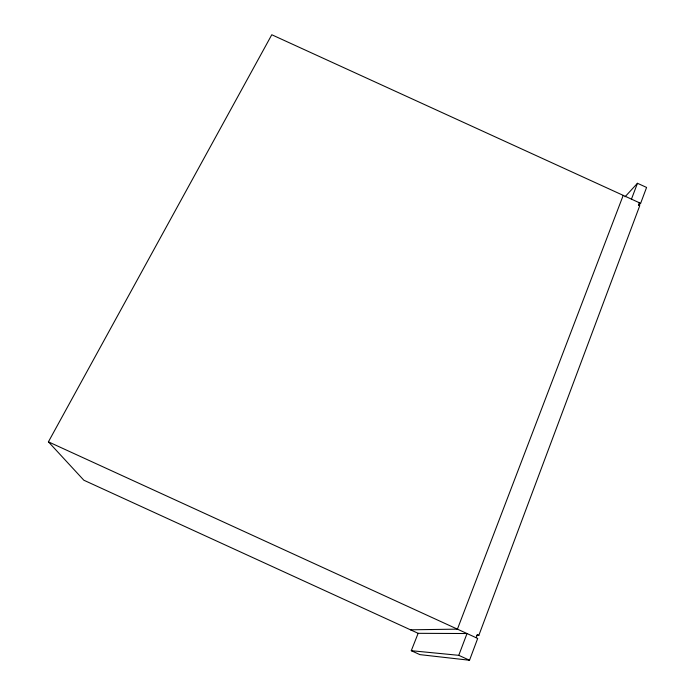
<?xml version="1.0" encoding="UTF-8"?>
<svg xmlns="http://www.w3.org/2000/svg" width="695" height="695" viewBox="0 0 695 695"><rect width="100%" height="100%" fill="white"/><g stroke="black" fill="none" stroke-linecap="round" stroke-linejoin="round"><path stroke-width="1.04" d="M476.171 637.732L477.335 634.631L478.855 635.326L639.774 205.624L638.462 205.025L639.322 202.732M411.284 650.694L458.77 655.324L467.014 633.536L418.138 633.319L411.284 650.694L419.858 654.62L469.525 660.25L477.691 638.427L48.415 441.838L271.78 34.75L640.634 203.331L646.585 187.441L637.463 183.272L625.022 196.807M631.46 199.135L637.463 183.272M623.215 195.373L457.423 629.14L410.484 629.809M638.748 205.277L640.634 203.331M476.718 635.299L478.855 635.326M418.138 633.319L83.834 480.21L48.415 441.838M458.77 655.324L469.525 660.25"/></g></svg>
